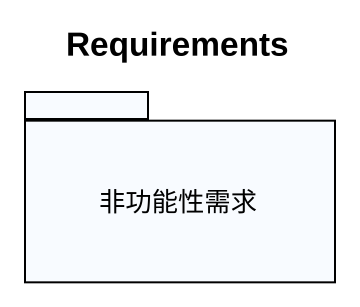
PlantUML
@startuml
title Requirements
package 非功能性需求 {
}
@enduml
